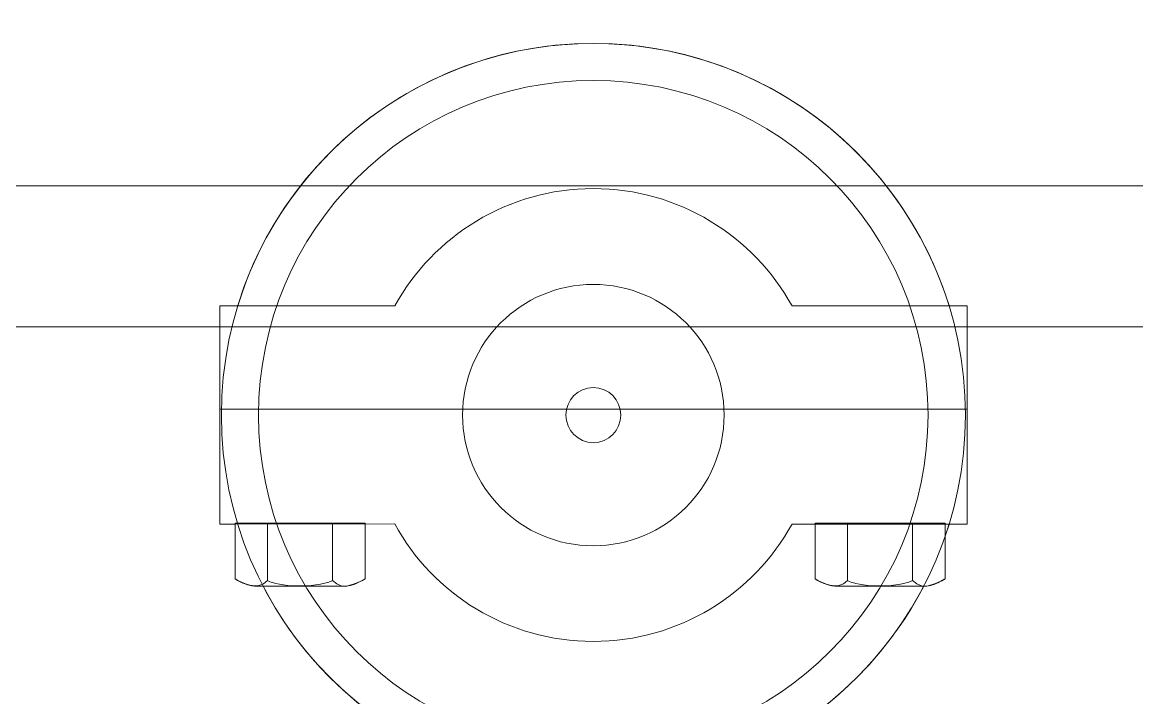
# Model space of a CAD drawing. Header units: millimetres. Extents: x -4490 to 177070, y -6118 to 72944.
# Drawn here: x 104398 to 104714.7, y 25562 to 25754.1 of the extents above; entities that cross this region are included whole.
import ezdxf

# ---------------------------------------------------------------- set-up
doc = ezdxf.new("R2010")
doc.units = ezdxf.units.MM
doc.layers.add('хендай', color=7, linetype='Continuous')

# ---------------------------------------------------------------- blocks, each defined once
blk = doc.blocks.new('A$C6EB5392D')
at = {"lineweight": 9}
for points, knots in [([(-1601.54, 533.46), (-1601.54, 533.46), (1608.67, 533.46), (1608.67, 533.46), (1608.67, 533.46), (1608.67, 533.46), (1608.67, 279.38), (1608.67, 279.38), (1608.67, 279.38), (1608.67, 279.38), (-1601.54, 279.38), (-1601.54, 279.38), (-1601.54, 279.38), (-1601.54, 279.38), (-1601.54, 533.46), (-1601.54, 533.46)], [0, 0, 0, 0, 0.25, 0.25, 0.25, 0.25, 0.5, 0.5, 0.5, 0.5, 0.75, 0.75, 0.75, 0.75, 1, 1, 1, 1]), ([(313.44, 193.49), (313.44, 193.49), (313.44, 179.61), (313.44, 179.61), (313.44, 179.61), (312.65, 179.03), (311.66, 178.55), (310.72, 178.24), (310.72, 178.24), (310.08, 178.03), (309.46, 177.89), (308.83, 177.83), (308.83, 177.83), (308.46, 177.77), (308.15, 177.72), (307.84, 177.72), (307.84, 177.72), (307.84, 177.72), (306.31, 177.72), (306.31, 177.72), (306.31, 177.72), (290.6, 147.45), (258.97, 126.76), (222.52, 126.76), (222.52, 126.76), (186.01, 126.76), (154.37, 147.45), (138.67, 177.72), (138.67, 177.72), (138.67, 177.72), (137.98, 177.72), (137.98, 177.72), (137.98, 177.72), (136.51, 177.89), (135.27, 178.45), (134.32, 179.03), (134.32, 179.03), (133.9, 179.24), (133.59, 179.45), (133.26, 179.61), (133.26, 179.61), (133.26, 179.61), (133.26, 190.34), (133.26, 190.34), (133.26, 190.34), (132.9, 191.4), (132.53, 192.44), (132.22, 193.49), (132.22, 193.49), (132.22, 193.49), (127.66, 193.49), (127.66, 193.49), (127.66, 193.49), (127.66, 193.49), (127.66, 248.9), (127.66, 248.9), (127.66, 248.9), (127.66, 248.9), (132.22, 248.9), (132.22, 248.9), (132.22, 248.9), (144.05, 287.5), (179.98, 315.57), (222.52, 315.57), (222.52, 315.57), (264.99, 315.57), (300.92, 287.5), (312.75, 248.9), (312.75, 248.9), (312.75, 248.9), (317.31, 248.9), (317.31, 248.9), (317.31, 248.9), (317.31, 248.9), (317.31, 193.49), (317.31, 193.49), (317.31, 193.49), (317.31, 193.49), (313.44, 193.49), (313.44, 193.49)], [0, 0, 0, 0, 0.05, 0.05, 0.05, 0.05, 0.1, 0.1, 0.1, 0.1, 0.15, 0.15, 0.15, 0.15, 0.2, 0.2, 0.2, 0.2, 0.25, 0.25, 0.25, 0.25, 0.3, 0.3, 0.3, 0.3, 0.35, 0.35, 0.35, 0.35, 0.4, 0.4, 0.4, 0.4, 0.45, 0.45, 0.45, 0.45, 0.5, 0.5, 0.5, 0.5, 0.55, 0.55, 0.55, 0.55, 0.6, 0.6, 0.6, 0.6, 0.65, 0.65, 0.65, 0.65, 0.7, 0.7, 0.7, 0.7, 0.75, 0.75, 0.75, 0.75, 0.8, 0.8, 0.8, 0.8, 0.85, 0.85, 0.85, 0.85, 0.9, 0.9, 0.9, 0.9, 0.95, 0.95, 0.95, 0.95, 1, 1, 1, 1]), ([(313.44, 193.49), (313.44, 193.49), (313.44, 179.61), (313.44, 179.61), (313.44, 179.61), (312.65, 179.03), (311.66, 178.55), (310.72, 178.24), (310.72, 178.24), (310.08, 178.03), (309.46, 177.89), (308.83, 177.83), (308.83, 177.83), (308.46, 177.77), (308.15, 177.72), (307.84, 177.72), (307.84, 177.72), (307.84, 177.72), (306.31, 177.72), (306.31, 177.72), (306.31, 177.72), (290.6, 147.45), (258.97, 126.76), (222.52, 126.76), (222.52, 126.76), (186.01, 126.76), (154.37, 147.45), (138.67, 177.72), (138.67, 177.72), (138.67, 177.72), (137.98, 177.72), (137.98, 177.72), (137.98, 177.72), (136.51, 177.89), (135.27, 178.45), (134.32, 179.03), (134.32, 179.03), (133.9, 179.24), (133.59, 179.45), (133.26, 179.61), (133.26, 179.61), (133.26, 179.61), (133.26, 190.34), (133.26, 190.34), (133.26, 190.34), (132.9, 191.4), (132.53, 192.44), (132.22, 193.49), (132.22, 193.49), (132.22, 193.49), (127.66, 193.49), (127.66, 193.49), (127.66, 193.49), (127.66, 193.49), (127.66, 248.9), (127.66, 248.9), (127.66, 248.9), (127.66, 248.9), (132.22, 248.9), (132.22, 248.9), (132.22, 248.9), (144.05, 287.5), (179.98, 315.57), (222.52, 315.57), (222.52, 315.57), (264.99, 315.57), (300.92, 287.5), (312.75, 248.9), (312.75, 248.9), (312.75, 248.9), (317.31, 248.9), (317.31, 248.9), (317.31, 248.9), (317.31, 248.9), (317.31, 193.49), (317.31, 193.49), (317.31, 193.49), (317.31, 193.49), (313.44, 193.49), (313.44, 193.49)], [0, 0, 0, 0, 0.05, 0.05, 0.05, 0.05, 0.1, 0.1, 0.1, 0.1, 0.15, 0.15, 0.15, 0.15, 0.2, 0.2, 0.2, 0.2, 0.25, 0.25, 0.25, 0.25, 0.3, 0.3, 0.3, 0.3, 0.35, 0.35, 0.35, 0.35, 0.4, 0.4, 0.4, 0.4, 0.45, 0.45, 0.45, 0.45, 0.5, 0.5, 0.5, 0.5, 0.55, 0.55, 0.55, 0.55, 0.6, 0.6, 0.6, 0.6, 0.65, 0.65, 0.65, 0.65, 0.7, 0.7, 0.7, 0.7, 0.75, 0.75, 0.75, 0.75, 0.8, 0.8, 0.8, 0.8, 0.85, 0.85, 0.85, 0.85, 0.9, 0.9, 0.9, 0.9, 0.95, 0.95, 0.95, 0.95, 1, 1, 1, 1]), ([(316.9, 221.19), (316.9, 273.3), (274.63, 315.57), (222.52, 315.57), (222.52, 315.57), (170.35, 315.57), (128.08, 273.3), (128.08, 221.19), (128.08, 221.19), (128.08, 169.02), (170.35, 126.76), (222.52, 126.76), (222.52, 126.76), (274.63, 126.76), (316.9, 169.02), (316.9, 221.19)], [0, 0, 0, 0, 0.25, 0.25, 0.25, 0.25, 0.5, 0.5, 0.5, 0.5, 0.75, 0.75, 0.75, 0.75, 1, 1, 1, 1]), ([(307.47, 221.19), (307.47, 268.12), (269.45, 306.14), (222.52, 306.14), (222.52, 306.14), (175.59, 306.14), (137.57, 268.12), (137.57, 221.19), (137.57, 221.19), (137.57, 174.26), (175.59, 136.24), (222.52, 136.24), (222.52, 136.24), (269.45, 136.24), (307.47, 174.26), (307.47, 221.19)], [0, 0, 0, 0, 0.25, 0.25, 0.25, 0.25, 0.5, 0.5, 0.5, 0.5, 0.75, 0.75, 0.75, 0.75, 1, 1, 1, 1]), ([(-1601.54, 279.38), (-1601.54, 279.38), (1608.67, 279.38), (1608.67, 279.38), (1608.67, 279.38), (1608.67, 279.38), (1608.67, 243.55), (1608.67, 243.55), (1608.67, 243.55), (1608.67, 243.55), (-1601.54, 243.55), (-1601.54, 243.55), (-1601.54, 243.55), (-1601.54, 243.55), (-1601.54, 279.38), (-1601.54, 279.38)], [0, 0, 0, 0, 0.25, 0.25, 0.25, 0.25, 0.5, 0.5, 0.5, 0.5, 0.75, 0.75, 0.75, 0.75, 1, 1, 1, 1]), ([(-1601.54, 279.38), (-1601.54, 279.38), (1608.67, 279.38), (1608.67, 279.38), (1608.67, 279.38), (1608.67, 279.38), (1608.67, 243.55), (1608.67, 243.55), (1608.67, 243.55), (1608.67, 243.55), (-1601.54, 243.55), (-1601.54, 243.55), (-1601.54, 243.55), (-1601.54, 243.55), (-1601.54, 279.38), (-1601.54, 279.38)], [0, 0, 0, 0, 0.25, 0.25, 0.25, 0.25, 0.5, 0.5, 0.5, 0.5, 0.75, 0.75, 0.75, 0.75, 1, 1, 1, 1]), ([(127.66, 222.66), (127.66, 222.66), (127.66, 248.9), (127.66, 248.9), (127.66, 248.9), (127.66, 248.9), (172.08, 248.9), (172.08, 248.9), (172.08, 248.9), (181.87, 266.65), (200.78, 278.69), (222.52, 278.69), (222.52, 278.69), (244.19, 278.69), (263.11, 266.65), (272.91, 248.9), (272.91, 248.9), (272.91, 248.9), (317.31, 248.9), (317.31, 248.9), (317.31, 248.9), (317.31, 248.9), (317.31, 222.66), (317.31, 222.66), (317.31, 222.66), (317.31, 222.66), (127.66, 222.66), (127.66, 222.66)], [0, 0, 0, 0, 0.142857, 0.142857, 0.142857, 0.142857, 0.285714, 0.285714, 0.285714, 0.285714, 0.428571, 0.428571, 0.428571, 0.428571, 0.571429, 0.571429, 0.571429, 0.571429, 0.714286, 0.714286, 0.714286, 0.714286, 0.857143, 0.857143, 0.857143, 0.857143, 1, 1, 1, 1]), ([(255.67, 221.19), (255.67, 239.53), (240.85, 254.35), (222.52, 254.35), (222.52, 254.35), (204.18, 254.35), (189.31, 239.53), (189.31, 221.19), (189.31, 221.19), (189.31, 202.86), (204.18, 187.98), (222.52, 187.98), (222.52, 187.98), (240.85, 187.98), (255.67, 202.86), (255.67, 221.19)], [0, 0, 0, 0, 0.25, 0.25, 0.25, 0.25, 0.5, 0.5, 0.5, 0.5, 0.75, 0.75, 0.75, 0.75, 1, 1, 1, 1]), ([(215.55, 221.19), (215.55, 225.02), (218.64, 228.16), (222.52, 228.16), (222.52, 228.16), (226.33, 228.16), (229.48, 225.02), (229.48, 221.19), (229.48, 221.19), (229.48, 217.32), (226.33, 214.17), (222.52, 214.17), (222.52, 214.17), (218.64, 214.17), (215.55, 217.32), (215.55, 221.19)], [0, 0, 0, 0, 0.25, 0.25, 0.25, 0.25, 0.5, 0.5, 0.5, 0.5, 0.75, 0.75, 0.75, 0.75, 1, 1, 1, 1]), ([(215.55, 221.19), (215.55, 225.02), (218.64, 228.16), (222.52, 228.16), (222.52, 228.16), (226.33, 228.16), (229.48, 225.02), (229.48, 221.19), (229.48, 221.19), (229.48, 217.32), (226.33, 214.17), (222.52, 214.17), (222.52, 214.17), (218.64, 214.17), (215.55, 217.32), (215.55, 221.19)], [0, 0, 0, 0, 0.25, 0.25, 0.25, 0.25, 0.5, 0.5, 0.5, 0.5, 0.75, 0.75, 0.75, 0.75, 1, 1, 1, 1]), ([(127.66, 222.66), (127.66, 222.66), (317.31, 222.66), (317.31, 222.66), (317.31, 222.66), (317.31, 222.66), (317.31, 193.49), (317.31, 193.49), (317.31, 193.49), (317.31, 193.49), (272.91, 193.53), (272.91, 193.53), (272.91, 193.53), (263.15, 175.73), (244.25, 163.69), (222.52, 163.69), (222.52, 163.69), (200.78, 163.69), (181.87, 175.73), (172.08, 193.49), (172.08, 193.49), (172.08, 193.49), (127.66, 193.49), (127.66, 193.49), (127.66, 193.49), (127.66, 193.49), (127.66, 222.66), (127.66, 222.66)], [0, 0, 0, 0, 0.142857, 0.142857, 0.142857, 0.142857, 0.285714, 0.285714, 0.285714, 0.285714, 0.428571, 0.428571, 0.428571, 0.428571, 0.571429, 0.571429, 0.571429, 0.571429, 0.714286, 0.714286, 0.714286, 0.714286, 0.857143, 0.857143, 0.857143, 0.857143, 1, 1, 1, 1]), ([(127.66, 222.66), (127.66, 222.66), (317.31, 222.66), (317.31, 222.66), (317.31, 222.66), (317.31, 222.66), (317.31, 193.49), (317.31, 193.49), (317.31, 193.49), (317.31, 193.49), (272.91, 193.53), (272.91, 193.53), (272.91, 193.53), (263.15, 175.73), (244.25, 163.69), (222.52, 163.69), (222.52, 163.69), (200.78, 163.69), (181.87, 175.73), (172.08, 193.49), (172.08, 193.49), (172.08, 193.49), (127.66, 193.49), (127.66, 193.49), (127.66, 193.49), (127.66, 193.49), (127.66, 222.66), (127.66, 222.66)], [0, 0, 0, 0, 0.142857, 0.142857, 0.142857, 0.142857, 0.285714, 0.285714, 0.285714, 0.285714, 0.428571, 0.428571, 0.428571, 0.428571, 0.571429, 0.571429, 0.571429, 0.571429, 0.714286, 0.714286, 0.714286, 0.714286, 0.857143, 0.857143, 0.857143, 0.857143, 1, 1, 1, 1]), ([(166.21, 179.61), (164.65, 178.45), (162.23, 177.72), (160.61, 177.72), (160.61, 177.72), (160.61, 177.72), (137.98, 177.72), (137.98, 177.72), (137.98, 177.72), (137.98, 177.72), (135.41, 178.2), (133.26, 179.61), (133.26, 179.61), (133.26, 179.61), (133.26, 193.7), (133.26, 193.7), (133.26, 193.7), (133.26, 193.7), (166.21, 193.7), (166.21, 193.7), (166.21, 193.7), (166.21, 193.7), (166.21, 179.61), (166.21, 179.61)], [0, 0, 0, 0, 0.166667, 0.166667, 0.166667, 0.166667, 0.333333, 0.333333, 0.333333, 0.333333, 0.5, 0.5, 0.5, 0.5, 0.666667, 0.666667, 0.666667, 0.666667, 0.833333, 0.833333, 0.833333, 0.833333, 1, 1, 1, 1]), ([(133.26, 179.61), (134.89, 178.61), (138.71, 176.25), (141.49, 179.13), (141.49, 179.13), (141.49, 179.13), (141.49, 193.7), (141.49, 193.7), (141.49, 193.7), (141.49, 193.7), (133.26, 193.7), (133.26, 193.7), (133.26, 193.7), (133.26, 193.7), (133.26, 179.61), (133.26, 179.61)], [0, 0, 0, 0, 0.25, 0.25, 0.25, 0.25, 0.5, 0.5, 0.5, 0.5, 0.75, 0.75, 0.75, 0.75, 1, 1, 1, 1]), ([(158, 179.13), (155.26, 177.66), (146.31, 177.04), (141.49, 179.13), (141.49, 179.13), (141.49, 179.13), (141.49, 193.7), (141.49, 193.7), (141.49, 193.7), (141.49, 193.7), (158, 193.7), (158, 193.7), (158, 193.7), (158, 193.7), (158, 179.13), (158, 179.13)], [0, 0, 0, 0, 0.25, 0.25, 0.25, 0.25, 0.5, 0.5, 0.5, 0.5, 0.75, 0.75, 0.75, 0.75, 1, 1, 1, 1]), ([(166.21, 179.61), (164.59, 178.61), (160.67, 176.36), (158, 179.13), (158, 179.13), (158, 179.13), (158, 193.7), (158, 193.7), (158, 193.7), (158, 193.7), (166.21, 193.7), (166.21, 193.7), (166.21, 193.7), (166.21, 193.7), (166.21, 179.61), (166.21, 179.61)], [0, 0, 0, 0, 0.25, 0.25, 0.25, 0.25, 0.5, 0.5, 0.5, 0.5, 0.75, 0.75, 0.75, 0.75, 1, 1, 1, 1]), ([(313.44, 179.61), (311.86, 178.45), (309.4, 177.72), (307.84, 177.72), (307.84, 177.72), (307.84, 177.72), (285.21, 177.72), (285.21, 177.72), (285.21, 177.72), (285.21, 177.72), (282.65, 178.2), (280.45, 179.61), (280.45, 179.61), (280.45, 179.61), (280.45, 193.7), (280.45, 193.7), (280.45, 193.7), (280.45, 193.7), (313.44, 193.7), (313.44, 193.7), (313.44, 193.7), (313.44, 193.7), (313.44, 179.61), (313.44, 179.61)], [0, 0, 0, 0, 0.166667, 0.166667, 0.166667, 0.166667, 0.333333, 0.333333, 0.333333, 0.333333, 0.5, 0.5, 0.5, 0.5, 0.666667, 0.666667, 0.666667, 0.666667, 0.833333, 0.833333, 0.833333, 0.833333, 1, 1, 1, 1]), ([(280.45, 179.61), (282.11, 178.61), (285.88, 176.25), (288.72, 179.13), (288.72, 179.13), (288.72, 179.13), (288.72, 193.7), (288.72, 193.7), (288.72, 193.7), (288.72, 193.7), (280.45, 193.7), (280.45, 193.7), (280.45, 193.7), (280.45, 193.7), (280.45, 179.61), (280.45, 179.61)], [0, 0, 0, 0, 0.25, 0.25, 0.25, 0.25, 0.5, 0.5, 0.5, 0.5, 0.75, 0.75, 0.75, 0.75, 1, 1, 1, 1]), ([(305.17, 179.13), (302.5, 177.66), (293.48, 177.04), (288.72, 179.13), (288.72, 179.13), (288.72, 179.13), (288.72, 193.7), (288.72, 193.7), (288.72, 193.7), (288.72, 193.7), (305.17, 193.7), (305.17, 193.7), (305.17, 193.7), (305.17, 193.7), (305.17, 179.13), (305.17, 179.13)], [0, 0, 0, 0, 0.25, 0.25, 0.25, 0.25, 0.5, 0.5, 0.5, 0.5, 0.75, 0.75, 0.75, 0.75, 1, 1, 1, 1]), ([(313.44, 179.61), (311.76, 178.61), (307.88, 176.36), (305.17, 179.13), (305.17, 179.13), (305.17, 179.13), (305.17, 193.7), (305.17, 193.7), (305.17, 193.7), (305.17, 193.7), (313.44, 193.7), (313.44, 193.7), (313.44, 193.7), (313.44, 193.7), (313.44, 179.61), (313.44, 179.61)], [0, 0, 0, 0, 0.25, 0.25, 0.25, 0.25, 0.5, 0.5, 0.5, 0.5, 0.75, 0.75, 0.75, 0.75, 1, 1, 1, 1])]:
    blk.add_open_spline(points, degree=3, knots=knots, dxfattribs=at)

msp = doc.modelspace()

# ---------------------------------------------------------------- block references
at = {"layer": 'хендай', "xscale": -1.12, "yscale": 1.12, "zscale": 1.12}
msp.add_blockref('A$C6EB5392D', (104809.483, 25394.641), dxfattribs=at)

doc.saveas('drawing.dxf')
